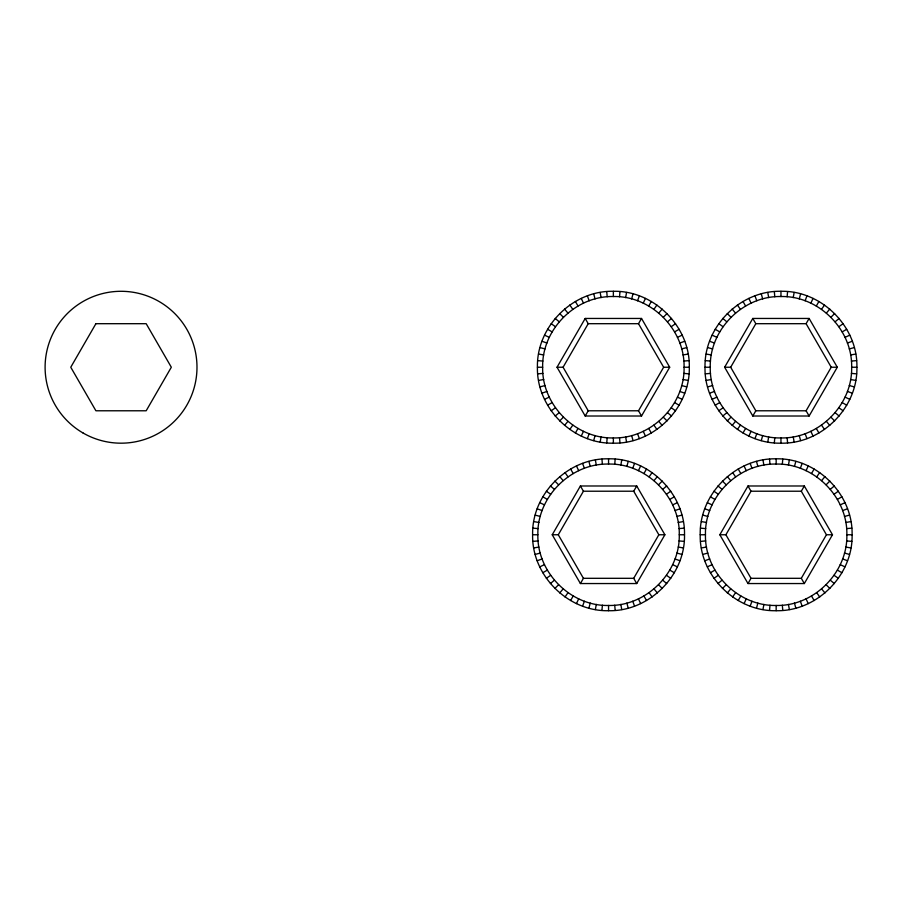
<?xml version="1.0" encoding="UTF-8"?>
<svg xmlns="http://www.w3.org/2000/svg" width="902" height="902" viewBox="0 0 902 902"><rect width="100%" height="100%" fill="white"/><g stroke="black" fill="none" stroke-linecap="round" stroke-linejoin="round"><path stroke-width="1.35" d="M537.423 367.238C536.453 326.648 572.77 290.331 613.36 291.29C653.95 290.331 690.267 326.648 689.297 367.238C690.267 407.817 653.95 444.145 613.36 443.175C572.77 444.145 536.453 407.817 537.423 367.238L542.654 367.238C541.764 405.021 575.577 438.834 613.36 437.932C651.143 438.834 684.956 405.021 684.066 367.238C684.956 329.455 651.143 295.642 613.36 296.532C575.577 295.642 541.764 329.455 542.654 367.238M532.62 534.762C531.661 494.183 567.978 457.855 608.557 458.825C649.147 457.855 685.464 494.183 684.505 534.762C685.464 575.352 649.147 611.669 608.557 610.71C567.978 611.669 531.661 575.352 532.62 534.762L537.863 534.762C536.972 572.544 570.774 606.358 608.557 605.467C646.339 606.358 680.153 572.544 679.262 534.762C680.153 496.979 646.339 463.166 608.557 464.068C570.774 463.166 536.972 496.979 537.863 534.762M705.014 367.238C704.056 326.648 740.373 290.331 780.963 291.29C821.542 290.331 857.858 326.648 856.9 367.238C857.858 407.817 821.542 444.145 780.963 443.175C740.373 444.145 704.056 407.817 705.014 367.238L710.257 367.238C709.367 405.021 743.169 438.834 780.963 437.932C818.745 438.834 852.548 405.021 851.657 367.238C852.548 329.455 818.745 295.642 780.963 296.532C743.169 295.642 709.367 329.455 710.257 367.238M700.211 534.762C699.253 494.183 735.57 457.855 776.16 458.825C816.738 457.855 853.067 494.183 852.097 534.762C853.067 575.352 816.738 611.669 776.16 610.71C735.57 611.669 699.253 575.352 700.211 534.762L705.454 534.762C704.563 572.544 738.377 606.358 776.16 605.467C813.942 606.358 847.756 572.544 846.854 534.762C847.756 496.979 813.942 463.166 776.16 464.068C738.377 463.166 704.563 496.979 705.454 534.762M606.742 442.893L607.193 437.662M619.527 296.803L619.978 291.583M601.938 610.417L602.401 605.197M614.724 464.338L615.175 459.107M774.333 442.893L774.795 437.662M787.119 296.803L787.581 291.583M769.541 610.417L769.992 605.197M782.316 464.338L782.778 459.107M600.168 442.025L601.082 436.861M625.638 297.615L626.552 292.451M595.376 609.549L596.29 604.385M620.835 465.139L621.749 459.975M767.771 442.025L768.684 436.861M793.23 297.615L794.143 292.451M762.968 609.549L763.881 604.385M788.438 465.139L789.351 459.975M593.708 440.593L595.061 435.531M631.659 298.945L633.012 293.883M588.905 608.117L590.258 603.055M626.856 466.469L628.22 461.407M761.299 440.593L762.664 435.531M799.251 298.945L800.615 293.883M756.507 608.117L757.86 603.055M794.459 466.469L795.812 461.407M587.382 438.597L589.175 433.67M637.545 300.794L639.338 295.879M582.591 606.121L584.383 601.206M632.742 468.33L634.534 463.402M754.985 438.597L756.778 433.67M805.136 300.794L806.929 295.879M750.182 606.121L751.975 601.206M800.345 468.33L802.137 463.402M581.26 436.061L583.481 431.314M643.239 303.162L645.46 298.404M576.468 603.596L578.678 598.838M638.436 470.686L640.657 465.939M748.863 436.061L751.073 431.314M810.842 303.162L813.052 298.404M744.06 603.596L746.281 598.838M806.038 470.686L808.248 465.939M557.03 367.238L585.195 318.451L641.525 318.451L669.69 367.238L641.525 416.014L585.195 416.014L557.03 367.238L563.085 367.238L588.217 410.782L638.503 410.782L663.635 367.238L638.503 323.694L588.217 323.694L563.085 367.238M575.386 433.005L578.013 428.461M585.195 416.014L588.217 410.782M638.503 323.694L641.525 318.451M648.707 306.003L651.334 301.471M552.238 534.762L580.403 485.986L636.722 485.986L664.887 534.762L636.722 583.549L580.403 583.549L552.238 534.762L558.282 534.762L583.425 578.306L633.7 578.306L658.843 534.762L633.7 491.218L583.425 491.218L558.282 534.762M570.594 600.529L573.21 595.996M580.403 583.549L583.425 578.306M633.7 491.218L636.722 485.986M643.915 473.539L646.531 468.995M724.633 367.238L752.798 318.451L809.117 318.451L837.281 367.238L809.117 416.014L752.798 416.014L724.633 367.238L730.676 367.238L755.82 410.782L806.095 410.782L831.238 367.238L806.095 323.694L755.82 323.694L730.676 367.238M742.989 433.005L745.604 428.461M752.798 416.014L755.82 410.782M806.095 323.694L809.117 318.451M816.31 306.003L818.926 301.471M719.83 534.762L747.995 485.986L804.325 485.986L832.49 534.762L804.325 583.549L747.995 583.549L719.83 534.762L725.884 534.762L751.016 578.306L801.303 578.306L826.435 534.762L801.303 491.218L751.016 491.218L725.884 534.762M738.186 600.529L740.813 595.996M747.995 583.549L751.016 578.306M801.303 491.218L804.325 485.986M811.507 473.539L814.134 468.995M569.805 429.442L572.804 425.146M653.916 309.318L656.915 305.023M565.002 596.977L568.012 592.682M649.113 476.854L652.123 472.558M737.396 429.442L740.407 425.146M821.508 309.318L824.518 305.023M732.604 596.977L735.604 592.682M816.716 476.854L819.715 472.558M564.551 425.406L567.91 421.392M658.81 313.073L662.169 309.059M559.747 592.941L563.119 588.927M654.006 480.608L657.378 476.594M732.142 425.406L735.513 421.392M826.401 313.073L829.772 309.059M727.339 592.941L730.71 588.927M821.609 480.608L824.969 476.594M559.657 420.93L563.367 417.231M663.353 317.245L667.063 313.535M554.865 588.465L558.563 584.755M658.55 484.769L662.26 481.07M727.26 420.93L730.97 417.231M830.945 317.245L834.654 313.535M722.457 588.465L726.166 584.755M826.153 484.769L829.863 481.07M555.181 416.047L559.195 412.676M667.525 321.788L671.539 318.417M722.784 416.047L726.798 412.676M835.117 321.788L839.131 318.417M550.389 583.583L554.403 580.212M662.722 489.324L666.736 485.952M717.981 583.583L721.995 580.212M830.314 489.324L834.339 485.952M551.156 410.793L555.44 407.783M671.28 326.682L675.564 323.671M718.747 410.793L723.043 407.783M838.871 326.682L843.167 323.671M546.353 578.329L550.648 575.318M666.477 494.217L670.772 491.207M713.956 578.329L718.24 575.318M834.068 494.217L838.364 491.207M547.593 405.212L552.137 402.585M674.583 331.891L679.127 329.264M715.185 405.212L719.728 402.585M842.186 331.891L846.73 329.264M542.79 572.736L547.334 570.109M669.791 499.415L674.324 496.788M710.393 572.736L714.925 570.109M837.383 499.415L841.927 496.788M544.537 399.327L549.284 397.117M677.436 337.359L682.183 335.138M712.129 399.327L716.876 397.117M845.039 337.359L849.785 335.138M539.734 566.862L544.481 564.641M672.633 504.883L677.391 502.673M707.326 566.862L712.084 564.641M840.236 504.883L844.982 502.673M542.001 393.204L546.928 391.412M679.792 343.053L684.719 341.26M709.592 393.204L714.519 391.412M847.395 343.053L852.322 341.26M537.197 560.74L542.125 558.947M675 510.588L679.928 508.796M704.8 560.74L709.727 558.947M842.592 510.588L847.519 508.796M540.005 386.89L545.067 385.537M681.653 348.939L686.715 347.586M707.608 386.89L712.67 385.537M849.244 348.939L854.307 347.586M535.202 554.414L540.275 553.061M676.85 516.463L681.912 515.11M702.805 554.414L707.867 553.061M844.452 516.463L849.515 515.11M538.573 380.418L543.737 379.517M682.983 354.96L688.147 354.046M706.165 380.418L711.328 379.517M850.586 354.96L855.75 354.046M533.77 547.954L538.934 547.04M678.191 522.483L683.355 521.582M701.373 547.954L706.537 547.04M845.783 522.483L850.947 521.582M537.705 373.856L542.925 373.394M683.795 361.071L689.015 360.62M705.308 373.856L710.528 373.394M851.387 361.071L856.607 360.62M532.913 541.38L538.133 540.929M678.992 528.606L684.212 528.144M700.504 541.38L705.725 540.929M846.595 528.606L851.815 528.144M663.635 367.238L669.69 367.238M684.066 367.238L689.297 367.238M831.238 367.238L837.281 367.238M851.657 367.238L856.9 367.238M658.843 534.762L664.887 534.762M679.262 534.762L684.505 534.762M826.435 534.762L832.49 534.762M846.854 534.762L852.097 534.762M705.308 360.62L710.528 361.071M851.387 373.394L856.607 373.856M537.705 360.62L542.925 361.071M683.795 373.394L689.015 373.856M700.504 528.144L705.725 528.606M846.595 540.929L851.815 541.38M532.913 528.144L538.133 528.606M678.992 540.929L684.212 541.38M706.165 354.046L711.328 354.96M850.586 379.517L855.75 380.418M538.573 354.046L543.737 354.96M682.983 379.517L688.147 380.418M701.373 521.582L706.537 522.483M845.783 547.04L850.947 547.954M533.77 521.582L538.934 522.483M678.191 547.04L683.355 547.954M707.608 347.586L712.67 348.939M849.244 385.537L854.307 386.89M540.005 347.586L545.067 348.939M681.653 385.537L686.715 386.89M702.805 515.11L707.867 516.463M844.452 553.061L849.515 554.414M535.202 515.11L540.275 516.463M676.85 553.061L681.912 554.414M709.592 341.26L714.519 343.053M847.395 391.412L852.322 393.204M542.001 341.26L546.928 343.053M679.792 391.412L684.719 393.204M704.8 508.796L709.727 510.588M842.592 558.947L847.519 560.74M537.197 508.796L542.125 510.588M675 558.947L679.928 560.74M712.129 335.138L716.876 337.359M845.039 397.117L849.785 399.327M544.537 335.138L549.284 337.359M677.436 397.117L682.183 399.327M707.326 502.673L712.084 504.883M840.236 564.641L844.982 566.862M539.734 502.673L544.481 504.883M672.633 564.641L677.391 566.862M715.185 329.264L719.728 331.891M842.186 402.585L846.73 405.212M547.593 329.264L552.137 331.891M674.583 402.585L679.127 405.212M710.393 496.788L714.925 499.415M837.383 570.109L841.927 572.736M542.79 496.788L547.334 499.415M669.791 570.109L674.324 572.736M718.747 323.671L723.043 326.682M838.871 407.783L843.167 410.793M551.156 323.671L555.44 326.682M671.28 407.783L675.564 410.793M713.956 491.207L718.24 494.217M834.068 575.318L838.364 578.329M546.353 491.207L550.648 494.217M666.477 575.318L670.772 578.329M722.784 318.417L726.798 321.788M835.117 412.676L839.131 416.047M555.181 318.417L559.195 321.788M667.525 412.676L671.539 416.047M717.981 485.952L721.995 489.324M830.314 580.212L834.339 583.583M550.389 485.952L554.403 489.324M662.722 580.212L666.736 583.583M727.26 313.535L730.97 317.245M830.945 417.231L834.654 420.93M559.657 313.535L563.367 317.245M663.353 417.231L667.063 420.93M722.457 481.07L726.166 484.769M826.153 584.755L829.863 588.465M554.865 481.07L558.563 484.769M658.55 584.755L662.26 588.465M732.142 309.059L735.513 313.073M826.401 421.392L829.772 425.406M727.339 476.594L730.71 480.608M821.609 588.927L824.969 592.941M564.551 309.059L567.91 313.073M658.81 421.392L662.169 425.406M559.747 476.594L563.119 480.608M654.006 588.927L657.378 592.941M737.396 305.023L740.407 309.318M821.508 425.146L824.518 429.442M732.604 472.558L735.604 476.854M816.716 592.682L819.715 596.977M569.805 305.023L572.804 309.318M653.916 425.146L656.915 429.442M565.002 472.558L568.012 476.854M649.113 592.682L652.123 596.977M742.989 301.471L745.604 306.003M752.798 318.451L755.82 323.694M806.095 410.782L809.117 416.014M816.31 428.461L818.926 433.005M738.186 468.995L740.813 473.539M747.995 485.986L751.016 491.218M801.303 578.306L804.325 583.549M811.507 595.996L814.134 600.529M575.386 301.471L578.013 306.003M585.195 318.451L588.217 323.694M638.503 410.782L641.525 416.014M648.707 428.461L651.334 433.005M570.594 468.995L573.21 473.539M580.403 485.986L583.425 491.218M633.7 578.306L636.722 583.549M643.915 595.996L646.531 600.529M748.863 298.404L751.073 303.162M810.842 431.314L813.052 436.061M744.06 465.939L746.281 470.686M806.038 598.838L808.248 603.596M581.26 298.404L583.481 303.162M643.239 431.314L645.46 436.061M576.468 465.939L578.678 470.686M638.436 598.838L640.657 603.596M754.985 295.879L756.778 300.794M805.136 433.67L806.929 438.597M750.182 463.402L751.975 468.33M800.345 601.206L802.137 606.121M587.382 295.879L589.175 300.794M637.545 433.67L639.338 438.597M582.591 463.402L584.383 468.33M632.742 601.206L634.534 606.121M761.299 293.883L762.664 298.945M799.251 435.531L800.615 440.593M756.507 461.407L757.86 466.469M794.459 603.055L795.812 608.117M593.708 293.883L595.061 298.945M631.659 435.531L633.012 440.593M588.905 461.407L590.258 466.469M626.856 603.055L628.22 608.117M767.771 292.451L768.684 297.615M793.23 436.861L794.143 442.025M762.968 459.975L763.881 465.139M788.438 604.385L789.351 609.549M600.168 292.451L601.082 297.615M625.638 436.861L626.552 442.025M595.376 459.975L596.29 465.139M620.835 604.385L621.749 609.549M774.333 291.583L774.795 296.803M787.119 437.662L787.581 442.893M769.541 459.107L769.992 464.338M782.316 605.197L782.778 610.417M606.742 291.583L607.193 296.803M619.527 437.662L619.978 442.893M601.938 459.107L602.401 464.338M614.724 605.197L615.175 610.417M780.963 291.29L780.963 296.532M780.963 437.932L780.963 443.175M776.16 458.825L776.16 464.068M776.16 605.467L776.16 610.71M613.36 291.29L613.36 296.532M613.36 437.932L613.36 443.175M608.557 458.825L608.557 464.068M608.557 605.467L608.557 610.71M95.905 323.694L70.762 367.238L95.905 410.782L146.18 410.782L171.324 367.238L146.18 323.694L95.905 323.694M83.074 433.005A75.937 75.937 0 0 0 196.986 367.238A75.937 75.937 0 0 0 83.074 301.471A75.937 75.937 0 0 0 83.074 433.005"/></g></svg>
